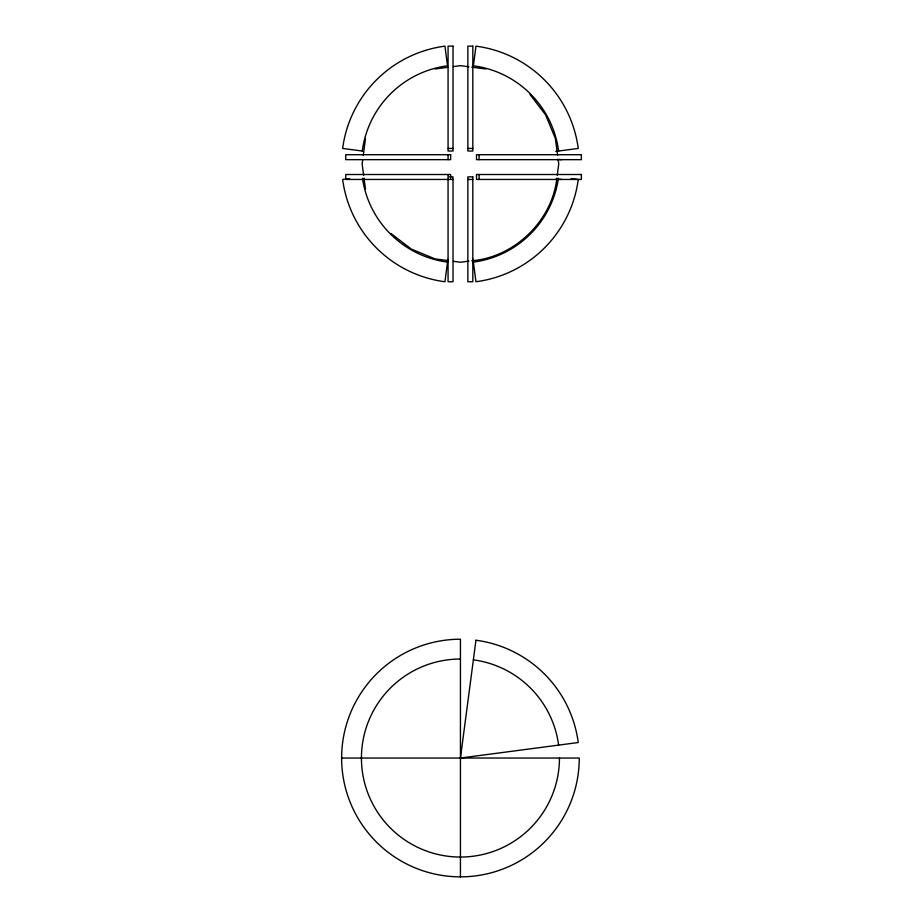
<?xml version="1.0" encoding="UTF-8"?>
<svg xmlns="http://www.w3.org/2000/svg" width="923" height="923" viewBox="0 0 923 923"><rect width="100%" height="100%" fill="white"/><g stroke="black" fill="none" stroke-linecap="round" stroke-linejoin="round"><path stroke-width="1.38" d="M362.704 159.714L362.151 163.948L363.639 175.255M363.27 155.468L365.496 138.508M447.897 259.271L444.932 281.746A118.813 118.813 0 0 1 342.641 179.454L349.655 178.531M556.881 178.081C552.3 220.701 514.492 257.39 471.745 260.759M557.25 175.255L558.738 163.948L558.173 159.714M434.998 69.006L447.724 67.333M453.378 66.583L460.439 65.66L468.919 66.779M555.761 151.407L578.248 148.441A118.813 118.813 0 0 0 475.956 46.15L473.372 65.787A99.015 99.015 0 0 1 558.611 151.026M468.919 261.128L460.439 262.247L453.378 261.313M448.07 148.441L453.02 148.441M467.869 148.441L472.818 148.441M449.305 176.87L453.02 176.87L453.02 281.746L448.07 281.746L448.059 174.505M453.02 179.454L345.767 179.454L345.767 174.505L450.655 174.505L450.655 178.22M467.869 179.454L472.818 179.454M341.625 758.037L579.263 758.037A118.813 118.813 0 0 1 460.439 876.85A118.813 118.813 0 0 1 341.625 758.037A118.813 118.813 0 0 1 460.439 639.212L460.439 876.85M557.469 159.437L561.738 159.656M556.05 179.177L561.738 179.454M471.745 67.148L485.879 69.006M571.233 178.531L578.248 179.454A118.813 118.813 0 0 1 475.956 281.746L472.991 259.271M447.724 260.563L434.998 258.89L411.3 249.072L390.937 233.45M529.952 94.446L545.562 114.81L555.381 138.508L557.619 155.468M364.008 178.081L365.496 189.388M472.68 259.271L472.818 262.12M479.083 154.706L479.083 159.656M479.083 174.505L479.083 179.454M448.059 154.706L448.059 159.656M559.453 758.037A99.015 99.015 0 0 1 460.439 857.052A99.015 99.015 0 0 1 361.435 758.037A99.015 99.015 0 0 1 460.439 659.022M473.372 659.864A99.015 99.015 0 0 1 558.611 745.115M558.415 178.301A99.015 99.015 0 0 1 473.372 262.12M447.517 262.12A99.015 99.015 0 0 1 362.474 178.301M475.956 640.239L460.439 758.037L578.248 742.53A118.813 118.813 0 0 0 475.956 640.239M453.02 46.15L448.07 46.15L448.07 151.026L453.02 151.026L453.02 46.15M472.818 46.15L467.869 46.15L467.869 151.026L472.818 151.026L472.818 46.15M450.655 154.706L345.767 154.706L345.767 159.656L450.655 159.656L450.655 154.706M581.375 154.706L476.499 154.706L476.499 159.656L581.375 159.656L581.375 154.706M581.375 174.505L476.499 174.505L476.499 179.454L581.375 179.454L581.375 174.505M472.818 176.87L467.869 176.87L467.869 281.746L472.818 281.746L472.818 176.87M362.278 151.026L342.641 148.441A118.813 118.813 0 0 1 444.932 46.15L447.517 65.787A99.015 99.015 0 0 0 362.278 151.026"/></g></svg>
